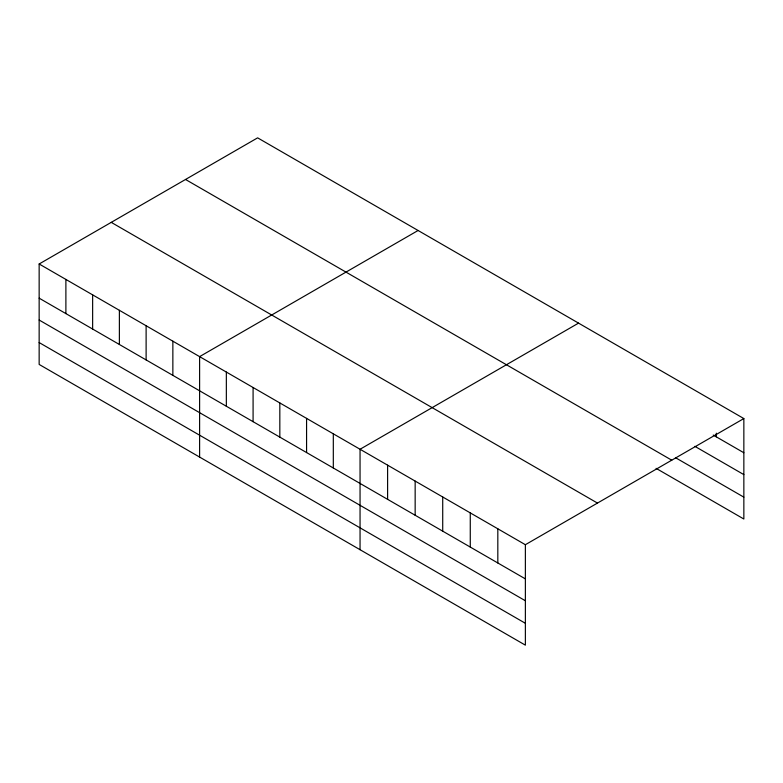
<?xml version="1.0" encoding="UTF-8"?>
<svg xmlns="http://www.w3.org/2000/svg" width="783" height="783" viewBox="0 0 783 783"><rect width="100%" height="100%" fill="white"/><g stroke="black" fill="none" stroke-linecap="round" stroke-linejoin="round"><path stroke-width="1.17" d="M39.15 263.988L525.373 544.704L525.373 645.153L39.15 364.438L39.15 263.988L257.627 137.847L743.85 418.562L743.85 519.012L656.085 468.342M418.083 230.486L199.606 356.627L199.606 457.066M578.539 323.125L360.053 449.256L360.053 549.705M525.373 544.704L743.85 418.562M713.235 435.074L743.85 452.75M694.864 446.339L743.85 474.615M675.475 457.673L743.85 497.146M185.532 179.473L671.755 460.189M111.245 222.362L597.468 503.077M39.15 298.166L525.373 578.882M39.15 320.032L525.373 600.757M39.15 342.562L525.373 623.288M716.298 433.175L716.298 436.836M497.822 528.799L497.822 562.977M470.27 512.885L470.27 547.072M442.718 496.98L442.718 531.168M415.156 481.075L415.156 515.253M387.605 465.171L387.605 499.348M333.313 433.821L333.313 467.999M306.574 418.376L306.574 452.564M279.825 402.942L279.825 437.12M253.085 387.497L253.085 421.685M226.346 372.062L226.346 406.24M172.857 341.182L172.857 375.36M146.118 325.748L146.118 359.926M119.378 310.303L119.378 344.491M92.639 294.868L92.639 329.046M65.889 279.423L65.889 313.611"/></g></svg>
